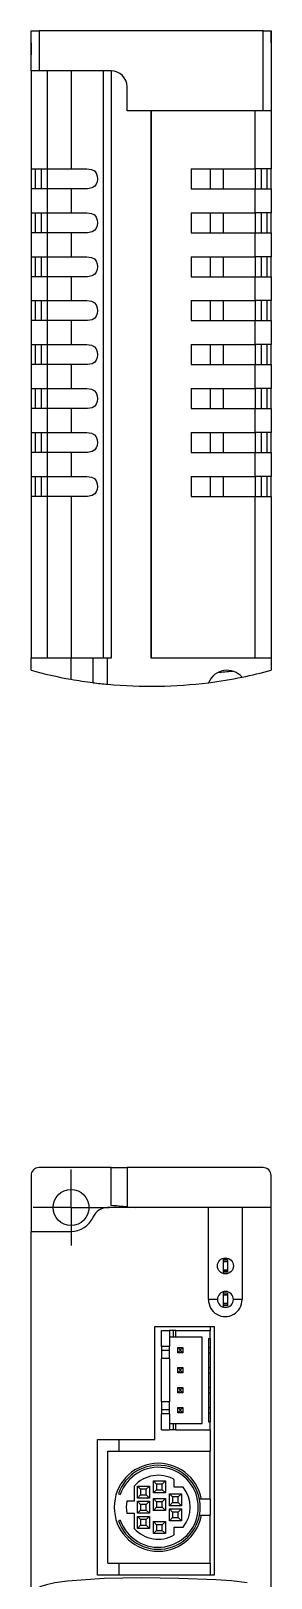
# Model space of a CAD drawing. Extents: x 123 to 708, y 84 to 535.
# Drawn here: x 481.1 to 511.1, y 341.5 to 535 of the extents above; entities that cross this region are included whole.
import ezdxf

# ---------------------------------------------------------------- set-up
doc = ezdxf.new("R2010")
doc.units = 0
doc.linetypes.add('CENTER', pattern=[10.16, 6.35, -1.27, 1.27, -1.27])
doc.layers.get('0').update_dxf_attribs({"linetype": 'CONTINUOUS'})
doc.layers.add('CENTER', color=1, linetype='CENTER')

msp = doc.modelspace()

# ---------------------------------------------------------------- linework, layer by layer
at = {"color": 7, "linetype": 'CONTINUOUS'}
for p, q in [((481.1, 530.04), (481.1, 535.04)), ((481.1, 535.04), (482.1, 535.04)), ((481.1, 533.54), (481.1, 535.04)), ((482.1, 535.04), (482.1, 530.04)), ((510.1, 535.04), (482.1, 535.04)), ((510.1, 525.04), (510.1, 535.04)), ((510.1, 535.04), (511.1, 535.04)), ((511.1, 535.04), (511.1, 525.04)), ((511.1, 533.54), (511.1, 535.04)), ((481.1, 533.54), (481.1, 532.04)), ((481.1, 530.04), (481.1, 517.79)), ((481.1, 530.04), (481.1, 528.04)), ((482.1, 530.04), (481.1, 530.04)), ((491.1, 530.04), (482.1, 530.04)), ((483.1, 530.04), (483.1, 517.79)), ((486.1, 530.04), (486.1, 517.79)), ((490.1, 530.04), (490.1, 456.54)), ((491.1, 530.04), (491.1, 456.54)), ((481.1, 528.04), (481.1, 527.04)), ((493.1, 525.04), (493.1, 528.04)), ((510.1, 525.04), (493.1, 525.04)), ((496.1, 525.04), (496.1, 456.54)), ((496.1, 456.54), (496.1, 525.04)), ((509.1, 517.79), (509.1, 525.04)), ((511.1, 525.04), (510.1, 525.04)), ((511.1, 525.04), (511.1, 517.79)), ((481.1, 517.79), (483.1, 517.79)), ((481.1, 517.79), (481.1, 515.29)), ((481.6, 517.79), (481.6, 515.29)), ((482.35, 517.79), (482.35, 515.29)), ((483.1, 517.79), (486.1, 517.79)), ((483.1, 517.79), (483.1, 515.29)), ((486.1, 517.79), (488.03, 517.79)), ((501.1, 517.79), (509.1, 517.79)), ((501.1, 517.79), (501.1, 515.29)), ((503.5, 517.79), (503.5, 515.29)), ((505.1, 517.79), (505.1, 515.29)), ((511.1, 517.79), (509.1, 517.79)), ((509.1, 517.79), (509.1, 515.29)), ((509.85, 517.79), (509.85, 515.29)), ((510.6, 515.29), (510.6, 517.79)), ((511.1, 515.29), (511.1, 517.79)), ((483.1, 515.29), (481.1, 515.29)), ((481.1, 515.29), (481.1, 512.29)), ((483.1, 515.29), (483.1, 512.29)), ((486.1, 515.29), (483.1, 515.29)), ((486.1, 515.29), (486.1, 512.29)), ((488.03, 515.29), (486.1, 515.29)), ((501.1, 515.29), (509.1, 515.29)), ((509.1, 512.29), (509.1, 515.29)), ((509.1, 515.29), (511.1, 515.29)), ((511.1, 515.29), (511.1, 512.29)), ((481.1, 512.29), (483.1, 512.29)), ((481.1, 512.29), (481.1, 509.79)), ((481.6, 512.29), (481.6, 509.79)), ((482.35, 512.29), (482.35, 509.79)), ((483.1, 512.29), (486.1, 512.29)), ((483.1, 512.29), (483.1, 509.79)), ((486.1, 512.29), (488.03, 512.29)), ((501.1, 512.29), (509.1, 512.29)), ((501.1, 512.29), (501.1, 509.79)), ((503.5, 512.29), (503.5, 509.79)), ((505.1, 512.29), (505.1, 509.79)), ((511.1, 512.29), (509.1, 512.29)), ((509.1, 512.29), (509.1, 509.79)), ((509.85, 512.29), (509.85, 509.79)), ((510.6, 509.79), (510.6, 512.29)), ((511.1, 509.79), (511.1, 512.29)), ((483.1, 509.79), (481.1, 509.79)), ((481.1, 509.79), (481.1, 506.79)), ((483.1, 509.79), (483.1, 506.79)), ((486.1, 509.79), (483.1, 509.79)), ((486.1, 509.79), (486.1, 506.79)), ((488.03, 509.79), (486.1, 509.79)), ((501.1, 509.79), (509.1, 509.79)), ((509.1, 506.79), (509.1, 509.79)), ((509.1, 509.79), (511.1, 509.79)), ((511.1, 509.79), (511.1, 506.79)), ((481.1, 506.79), (483.1, 506.79)), ((481.1, 506.79), (481.1, 504.29)), ((481.6, 506.79), (481.6, 504.29)), ((482.35, 506.79), (482.35, 504.29)), ((483.1, 506.79), (486.1, 506.79)), ((483.1, 506.79), (483.1, 504.29)), ((486.1, 506.79), (488.03, 506.79)), ((501.1, 506.79), (509.1, 506.79)), ((501.1, 506.79), (501.1, 504.29)), ((503.5, 506.79), (503.5, 504.29)), ((505.1, 506.79), (505.1, 504.29)), ((511.1, 506.79), (509.1, 506.79)), ((509.1, 506.79), (509.1, 504.29)), ((509.85, 506.79), (509.85, 504.29)), ((510.6, 504.29), (510.6, 506.79)), ((511.1, 504.29), (511.1, 506.79)), ((483.1, 504.29), (481.1, 504.29)), ((481.1, 504.29), (481.1, 501.29)), ((483.1, 504.29), (483.1, 501.29)), ((486.1, 504.29), (483.1, 504.29)), ((486.1, 504.29), (486.1, 501.29)), ((488.03, 504.29), (486.1, 504.29)), ((501.1, 504.29), (509.1, 504.29)), ((509.1, 501.29), (509.1, 504.29)), ((509.1, 504.29), (511.1, 504.29)), ((511.1, 504.29), (511.1, 501.29)), ((481.1, 501.29), (483.1, 501.29)), ((481.1, 501.29), (481.1, 498.79)), ((481.6, 501.29), (481.6, 498.79)), ((482.35, 501.29), (482.35, 498.79)), ((483.1, 501.29), (486.1, 501.29)), ((483.1, 501.29), (483.1, 498.79)), ((486.1, 501.29), (488.03, 501.29)), ((501.1, 501.29), (509.1, 501.29)), ((501.1, 501.29), (501.1, 498.79)), ((503.5, 501.29), (503.5, 498.79)), ((505.1, 501.29), (505.1, 498.79)), ((511.1, 501.29), (509.1, 501.29)), ((509.1, 501.29), (509.1, 498.79)), ((509.85, 501.29), (509.85, 498.79)), ((510.6, 498.79), (510.6, 501.29)), ((511.1, 498.79), (511.1, 501.29)), ((483.1, 498.79), (481.1, 498.79)), ((481.1, 498.79), (481.1, 495.79)), ((483.1, 498.79), (483.1, 495.79)), ((486.1, 498.79), (483.1, 498.79)), ((486.1, 498.79), (486.1, 495.79)), ((488.03, 498.79), (486.1, 498.79)), ((501.1, 498.79), (509.1, 498.79)), ((509.1, 495.79), (509.1, 498.79)), ((509.1, 498.79), (511.1, 498.79)), ((511.1, 498.79), (511.1, 495.79)), ((481.1, 495.79), (483.1, 495.79)), ((481.1, 495.79), (481.1, 493.29)), ((481.6, 495.79), (481.6, 493.29)), ((482.35, 495.79), (482.35, 493.29)), ((483.1, 495.79), (486.1, 495.79)), ((483.1, 495.79), (483.1, 493.29)), ((486.1, 495.79), (488.03, 495.79)), ((501.1, 495.79), (509.1, 495.79)), ((501.1, 495.79), (501.1, 493.29)), ((503.5, 495.79), (503.5, 493.29)), ((505.1, 495.79), (505.1, 493.29)), ((511.1, 495.79), (509.1, 495.79)), ((509.1, 495.79), (509.1, 493.29)), ((509.85, 495.79), (509.85, 493.29)), ((510.6, 493.29), (510.6, 495.79)), ((511.1, 493.29), (511.1, 495.79)), ((483.1, 493.29), (481.1, 493.29)), ((481.1, 493.29), (481.1, 490.29)), ((483.1, 493.29), (483.1, 490.29)), ((486.1, 493.29), (483.1, 493.29)), ((486.1, 493.29), (486.1, 490.29)), ((488.03, 493.29), (486.1, 493.29)), ((501.1, 493.29), (509.1, 493.29)), ((509.1, 490.29), (509.1, 493.29)), ((509.1, 493.29), (511.1, 493.29)), ((511.1, 493.29), (511.1, 490.29)), ((481.1, 490.29), (483.1, 490.29)), ((481.1, 490.29), (481.1, 487.79)), ((481.6, 490.29), (481.6, 487.79)), ((482.35, 490.29), (482.35, 487.79)), ((483.1, 490.29), (486.1, 490.29)), ((483.1, 490.29), (483.1, 487.79)), ((486.1, 490.29), (488.03, 490.29)), ((501.1, 490.29), (509.1, 490.29)), ((501.1, 490.29), (501.1, 487.79)), ((503.5, 490.29), (503.5, 487.79)), ((505.1, 490.29), (505.1, 487.79)), ((511.1, 490.29), (509.1, 490.29)), ((509.1, 490.29), (509.1, 487.79)), ((509.85, 490.29), (509.85, 487.79)), ((510.6, 487.79), (510.6, 490.29)), ((511.1, 487.79), (511.1, 490.29)), ((483.1, 487.79), (481.1, 487.79)), ((481.1, 487.79), (481.1, 484.79)), ((483.1, 487.79), (483.1, 484.79)), ((486.1, 487.79), (483.1, 487.79)), ((486.1, 487.79), (486.1, 484.79)), ((488.03, 487.79), (486.1, 487.79)), ((501.1, 487.79), (509.1, 487.79)), ((509.1, 484.79), (509.1, 487.79)), ((509.1, 487.79), (511.1, 487.79)), ((511.1, 487.79), (511.1, 484.79)), ((481.1, 484.79), (483.1, 484.79)), ((481.1, 484.79), (481.1, 482.29)), ((481.6, 484.79), (481.6, 482.29)), ((482.35, 484.79), (482.35, 482.29)), ((483.1, 484.79), (486.1, 484.79)), ((483.1, 484.79), (483.1, 482.29)), ((486.1, 484.79), (488.03, 484.79)), ((501.1, 484.79), (509.1, 484.79)), ((501.1, 484.79), (501.1, 482.29)), ((503.5, 484.79), (503.5, 482.29)), ((505.1, 484.79), (505.1, 482.29)), ((511.1, 484.79), (509.1, 484.79)), ((509.1, 484.79), (509.1, 482.29)), ((509.85, 484.79), (509.85, 482.29)), ((510.6, 482.29), (510.6, 484.79)), ((511.1, 482.29), (511.1, 484.79)), ((483.1, 482.29), (481.1, 482.29)), ((481.1, 482.29), (481.1, 479.29)), ((483.1, 482.29), (483.1, 479.29)), ((486.1, 482.29), (483.1, 482.29)), ((486.1, 482.29), (486.1, 479.29)), ((488.03, 482.29), (486.1, 482.29)), ((501.1, 482.29), (509.1, 482.29)), ((509.1, 479.29), (509.1, 482.29)), ((509.1, 482.29), (511.1, 482.29)), ((511.1, 482.29), (511.1, 479.29)), ((481.1, 479.29), (483.1, 479.29)), ((481.1, 479.29), (481.1, 476.79)), ((481.6, 479.29), (481.6, 476.79)), ((482.35, 479.29), (482.35, 476.79)), ((483.1, 479.29), (486.1, 479.29)), ((483.1, 479.29), (483.1, 476.79)), ((486.1, 479.29), (488.03, 479.29)), ((501.1, 479.29), (509.1, 479.29)), ((501.1, 479.29), (501.1, 476.79)), ((503.5, 479.29), (503.5, 476.79)), ((505.1, 479.29), (505.1, 476.79)), ((511.1, 479.29), (509.1, 479.29)), ((509.1, 479.29), (509.1, 476.79)), ((509.85, 479.29), (509.85, 476.79)), ((510.6, 476.79), (510.6, 479.29)), ((511.1, 476.79), (511.1, 479.29)), ((483.1, 476.79), (481.1, 476.79)), ((481.1, 476.79), (481.1, 456.54)), ((483.1, 476.79), (483.1, 456.54)), ((486.1, 476.79), (483.1, 476.79)), ((486.1, 476.79), (486.1, 456.54)), ((488.03, 476.79), (486.1, 476.79)), ((501.1, 476.79), (509.1, 476.79)), ((509.1, 456.54), (509.1, 476.79)), ((509.1, 476.79), (511.1, 476.79)), ((511.1, 476.79), (511.1, 456.54)), ((481.1, 455.04), (481.1, 456.54)), ((486.1, 456.54), (481.1, 456.54)), ((486.1, 453.92), (486.1, 456.54)), ((488.85, 456.54), (486.1, 456.54)), ((488.85, 453.5), (488.85, 456.54)), ((490.68, 456.54), (488.85, 456.54)), ((490.68, 453.29), (490.68, 456.54)), ((491.1, 456.54), (490.68, 456.54)), ((511.1, 456.54), (496.1, 456.54)), ((509.1, 456.54), (496.1, 456.54)), ((511.1, 456.54), (511.1, 455.04)), ((481.1, 391.82), (481.1, 384.82)), ((491.1, 392.82), (482.1, 392.82)), ((491.1, 388.08), (491.1, 392.82)), ((491.1, 392.82), (493.1, 392.82)), ((493.1, 392.82), (493.1, 387.91)), ((510.1, 392.82), (493.1, 392.82)), ((511.1, 387.82), (511.1, 391.82)), ((503.28, 387.82), (490.68, 387.82)), ((493.1, 387.91), (494.1, 387.82)), ((503.28, 376.32), (503.28, 387.82)), ((507.48, 387.82), (503.28, 387.82)), ((507.48, 387.82), (507.48, 376.32)), ((511.1, 387.82), (507.48, 387.82)), ((511.1, 235.82), (511.1, 387.82)), ((481.1, 339.32), (481.1, 384.82)), ((481.1, 384.82), (486.1, 384.82)), ((505.1, 381.46), (505.1, 379.58)), ((505.65, 381.32), (505.1, 381.32)), ((505.65, 381.12), (505.1, 381.12)), ((505.65, 381.04), (505.1, 381.04)), ((505.65, 380), (505.1, 380)), ((505.65, 379.92), (505.1, 379.92)), ((505.65, 379.72), (505.1, 379.72)), ((505.65, 381.32), (505.65, 381.12)), ((505.65, 381.12), (505.65, 381.04)), ((505.65, 381.04), (505.65, 380)), ((505.65, 380), (505.65, 379.92)), ((505.65, 379.92), (505.65, 379.72)), ((504.4, 376.32), (503.28, 376.32)), ((505.1, 377.26), (505.1, 375.38)), ((505.65, 377.12), (505.1, 377.12)), ((505.65, 376.92), (505.1, 376.92)), ((505.65, 376.84), (505.1, 376.84)), ((505.65, 375.8), (505.1, 375.8)), ((505.65, 375.72), (505.1, 375.72)), ((505.65, 377.12), (505.65, 376.92)), ((505.65, 376.92), (505.65, 376.84)), ((505.65, 376.84), (505.65, 375.8)), ((505.65, 375.8), (505.65, 375.72)), ((505.65, 375.72), (505.65, 375.52)), ((507.48, 376.32), (506.4, 376.32)), ((505.65, 375.52), (505.1, 375.52)), ((496.58, 358.82), (496.58, 372.92)), ((496.58, 372.92), (504, 372.92)), ((497.4, 370.42), (497.4, 372.42)), ((497.4, 372.42), (498.4, 372.42)), ((498.4, 372.42), (498.4, 370.42)), ((498.9, 372.42), (498.4, 372.42)), ((498.9, 371.62), (498.9, 372.42)), ((499.2, 372.42), (498.9, 372.42)), ((499.2, 372.42), (503.5, 372.42)), ((499.2, 371.62), (499.2, 372.42)), ((503.5, 372.92), (503.5, 372.42)), ((503.5, 371.42), (503.5, 372.42)), ((504, 372.92), (504, 341.82)), ((498.4, 370.42), (497.4, 370.42)), ((497.4, 370.42), (497.4, 369.92)), ((498.4, 369.92), (497.4, 369.92)), ((497.4, 369.92), (497.4, 368.92)), ((498.9, 371.62), (498.4, 371.62)), ((498.4, 369.92), (498.4, 370.42)), ((498.4, 368.92), (498.4, 369.92)), ((499.2, 371.62), (498.9, 371.62)), ((502.5, 371.62), (499.2, 371.62)), ((499.43, 370.29), (500.07, 370.29)), ((499.43, 370.29), (499.68, 370.04)), ((499.43, 369.65), (499.43, 370.29)), ((499.68, 369.9), (499.43, 369.65)), ((499.82, 370.04), (499.68, 370.04)), ((499.68, 370.04), (499.68, 369.9)), ((499.68, 369.9), (499.82, 369.9)), ((500.07, 370.29), (499.82, 370.04)), ((499.82, 369.9), (499.82, 370.04)), ((499.82, 369.9), (500.07, 369.65)), ((500.07, 370.29), (500.07, 369.65)), ((502.5, 360.82), (502.5, 371.62)), ((503.3, 371.42), (503.5, 371.42)), ((503.3, 371.42), (503.3, 361.02)), ((503.3, 370.29), (503.5, 370.29)), ((503.5, 371.42), (503.5, 361.02)), ((497.4, 363.52), (497.4, 368.92)), ((498.4, 368.92), (497.4, 368.92)), ((498.4, 368.92), (498.4, 363.52)), ((500.07, 369.65), (499.43, 369.65)), ((499.43, 367.15), (499.43, 367.79)), ((499.43, 367.79), (499.68, 367.54)), ((499.43, 367.79), (500.07, 367.79)), ((500.07, 367.79), (499.82, 367.54)), ((500.07, 367.79), (500.07, 367.15)), ((503.3, 369.65), (503.5, 369.65)), ((503.3, 367.79), (503.5, 367.79)), ((499.68, 367.4), (499.43, 367.15)), ((500.07, 367.15), (499.43, 367.15)), ((499.68, 367.54), (499.68, 367.4)), ((499.82, 367.54), (499.68, 367.54)), ((499.68, 367.4), (499.82, 367.4)), ((499.82, 367.4), (499.82, 367.54)), ((499.82, 367.4), (500.07, 367.15)), ((503.3, 367.15), (503.5, 367.15)), ((499.43, 364.65), (499.43, 365.29)), ((499.43, 365.29), (499.68, 365.04)), ((499.43, 365.29), (500.07, 365.29)), ((499.68, 364.9), (499.43, 364.65)), ((500.07, 364.65), (499.43, 364.65)), ((499.68, 365.04), (499.68, 364.9)), ((499.82, 365.04), (499.68, 365.04)), ((499.68, 364.9), (499.82, 364.9)), ((500.07, 365.29), (499.82, 365.04)), ((499.82, 364.9), (499.82, 365.04)), ((499.82, 364.9), (500.07, 364.65)), ((500.07, 365.29), (500.07, 364.65)), ((503.3, 365.29), (503.5, 365.29)), ((503.3, 364.65), (503.5, 364.65)), ((498.4, 363.52), (497.4, 363.52)), ((497.4, 363.52), (497.4, 362.52)), ((498.4, 362.52), (497.4, 362.52)), ((497.4, 362.52), (497.4, 362.02)), ((497.4, 360.02), (497.4, 362.02)), ((498.4, 362.02), (497.4, 362.02)), ((498.4, 362.52), (498.4, 363.52)), ((498.4, 362.02), (498.4, 362.52)), ((498.4, 362.02), (498.4, 360.02)), ((499.43, 362.15), (499.43, 362.79)), ((499.68, 362.54), (499.43, 362.79)), ((499.43, 362.79), (500.07, 362.79)), ((499.68, 362.4), (499.43, 362.15)), ((500.07, 362.15), (499.43, 362.15)), ((499.82, 362.54), (499.68, 362.54)), ((499.68, 362.54), (499.68, 362.4)), ((499.68, 362.4), (499.82, 362.4)), ((500.07, 362.79), (499.82, 362.54)), ((499.82, 362.4), (499.82, 362.54)), ((500.07, 362.15), (499.82, 362.4)), ((500.07, 362.79), (500.07, 362.15)), ((503.3, 362.79), (503.5, 362.79)), ((503.3, 362.15), (503.5, 362.15)), ((498.4, 360.82), (498.9, 360.82)), ((498.9, 360.02), (498.9, 360.82)), ((498.9, 360.82), (499.2, 360.82)), ((499.2, 360.02), (499.2, 360.82)), ((499.2, 360.82), (502.5, 360.82)), ((503.3, 361.02), (503.5, 361.02)), ((503.5, 360.02), (503.5, 361.02)), ((489.4, 341.82), (489.4, 358.82)), ((489.4, 358.82), (496.58, 358.82)), ((492.1, 357.32), (492.1, 358.82)), ((497.4, 360.02), (498.4, 360.02)), ((498.9, 360.02), (498.4, 360.02)), ((499.2, 360.02), (498.9, 360.02)), ((499.2, 360.02), (503.5, 360.02)), ((503.5, 360.02), (503.5, 357.32)), ((490.7, 357.32), (503.5, 357.32)), ((490.7, 343.32), (490.7, 357.32)), ((503.5, 351.32), (503.5, 357.32)), ((494, 352.96), (494, 351.07)), ((494.4, 352.97), (495.9, 352.97)), ((494.4, 352.97), (494.8, 352.57)), ((494.4, 351.47), (494.4, 352.97)), ((495.5, 352.57), (494.8, 352.57)), ((494.8, 352.57), (494.8, 351.87)), ((495.9, 352.97), (495.5, 352.57)), ((495.5, 351.87), (495.5, 352.57)), ((495.9, 352.97), (495.9, 351.47)), ((496.4, 352.12), (496.4, 353.62)), ((496.4, 353.62), (496.8, 353.22)), ((496.4, 353.62), (497.9, 353.62)), ((496.8, 352.52), (496.4, 352.12)), ((496.8, 353.22), (496.8, 352.52)), ((497.5, 353.22), (496.8, 353.22)), ((496.8, 352.52), (497.5, 352.52)), ((497.9, 353.62), (497.5, 353.22)), ((497.5, 352.52), (497.5, 353.22)), ((497.5, 352.52), (497.9, 352.12)), ((497.9, 353.62), (497.9, 352.12)), ((499, 352.82), (499, 353.78)), ((500.12, 352.82), (499, 352.82)), ((492.02, 352), (492.26, 351.92)), ((494, 351.07), (493.07, 351.07)), ((494.8, 351.87), (494.4, 351.47)), ((495.9, 351.47), (494.4, 351.47)), ((494.4, 351.07), (495.9, 351.07)), ((494.4, 351.07), (494.8, 350.67)), ((494.4, 349.57), (494.4, 351.07)), ((494.8, 351.87), (495.5, 351.87)), ((495.5, 350.67), (494.8, 350.67)), ((494.8, 350.67), (494.8, 349.97)), ((495.5, 351.87), (495.9, 351.47)), ((495.9, 351.07), (495.5, 350.67)), ((495.5, 349.97), (495.5, 350.67)), ((495.9, 351.07), (495.9, 349.57)), ((497.9, 352.12), (496.4, 352.12)), ((496.4, 349.92), (496.4, 351.42)), ((496.4, 351.42), (496.8, 351.02)), ((496.4, 351.42), (497.9, 351.42)), ((496.8, 351.02), (496.8, 350.32)), ((497.5, 351.02), (496.8, 351.02)), ((497.9, 351.42), (497.5, 351.02)), ((497.5, 350.32), (497.5, 351.02)), ((497.9, 351.42), (497.9, 349.92)), ((498.4, 352.02), (498.8, 351.62)), ((498.4, 352.02), (499.9, 352.02)), ((498.4, 350.52), (498.4, 352.02)), ((498.4, 350.52), (498.8, 350.92)), ((499.9, 350.52), (498.4, 350.52)), ((499.5, 351.62), (498.8, 351.62)), ((498.8, 351.62), (498.8, 350.92)), ((498.8, 350.92), (499.5, 350.92)), ((499.5, 351.62), (499.9, 352.02)), ((499.5, 350.92), (499.5, 351.62)), ((499.5, 350.92), (499.9, 350.52)), ((499.9, 352.02), (499.9, 350.52)), ((502.4, 351.32), (502.15, 351.32)), ((503.5, 351.32), (502.4, 351.32)), ((503.5, 351.32), (503.5, 349.32)), ((492.26, 348.72), (492.02, 348.64)), ((493.07, 349.57), (494, 349.57)), ((494, 349.57), (494, 347.67)), ((494.8, 349.97), (494.4, 349.57)), ((495.9, 349.57), (494.4, 349.57)), ((494.4, 347.67), (494.4, 349.17)), ((494.4, 349.17), (494.8, 348.77)), ((494.4, 349.17), (495.9, 349.17)), ((494.8, 349.97), (495.5, 349.97)), ((494.8, 348.77), (494.8, 348.07)), ((495.5, 348.77), (494.8, 348.77)), ((495.5, 349.97), (495.9, 349.57)), ((495.5, 348.77), (495.9, 349.17)), ((495.5, 348.07), (495.5, 348.77)), ((495.9, 349.17), (495.9, 347.67)), ((496.8, 350.32), (496.4, 349.92)), ((497.9, 349.92), (496.4, 349.92)), ((496.4, 348.52), (496.8, 348.12)), ((496.4, 348.52), (497.9, 348.52)), ((496.4, 347.02), (496.4, 348.52)), ((496.8, 350.32), (497.5, 350.32)), ((497.5, 350.32), (497.9, 349.92)), ((497.5, 348.12), (497.9, 348.52)), ((497.9, 348.52), (497.9, 347.02)), ((498.4, 350.12), (498.8, 349.72)), ((498.4, 350.12), (499.9, 350.12)), ((498.4, 348.62), (498.4, 350.12)), ((498.4, 348.62), (498.8, 349.02)), ((499.9, 348.62), (498.4, 348.62)), ((499.5, 349.72), (498.8, 349.72)), ((498.8, 349.72), (498.8, 349.02)), ((498.8, 349.02), (499.5, 349.02)), ((499.5, 349.72), (499.9, 350.12)), ((499.5, 349.02), (499.5, 349.72)), ((499.5, 349.02), (499.9, 348.62)), ((499.9, 350.12), (499.9, 348.62)), ((502.15, 349.32), (502.4, 349.32)), ((502.4, 349.32), (503.5, 349.32)), ((503.5, 343.32), (503.5, 349.32)), ((494.4, 347.67), (494.8, 348.07)), ((495.9, 347.67), (494.4, 347.67)), ((494.8, 348.07), (495.5, 348.07)), ((495.5, 348.07), (495.9, 347.67)), ((496.4, 347.02), (496.8, 347.42)), ((497.9, 347.02), (496.4, 347.02)), ((497.5, 348.12), (496.8, 348.12)), ((496.8, 348.12), (496.8, 347.42)), ((496.8, 347.42), (497.5, 347.42)), ((497.5, 347.42), (497.5, 348.12)), ((497.5, 347.42), (497.9, 347.02)), ((499, 346.86), (499, 347.82)), ((499, 347.82), (500.12, 347.82)), ((490.7, 343.32), (503.5, 343.32)), ((492.1, 341.82), (492.1, 343.32)), ((503.5, 343.32), (503.5, 341.82)), ((504, 341.82), (489.4, 341.82))]:
    msp.add_line(p, q, dxfattribs=at)
at = {"color": 7, "linetype": 'CONTINUOUS', "flags": 128}
for points in [[(488.03, 517.79), (488.09, 517.79), (488.66, 517.71), (489.03, 517.52), (489.24, 517.25), (489.37, 516.88), (489.4, 516.51), (489.36, 516.17), (489.26, 515.86), (489.09, 515.61), (488.76, 515.4), (488.17, 515.29), (488.03, 515.29)], [(488.03, 512.29), (488.09, 512.29), (488.66, 512.21), (489.03, 512.02), (489.24, 511.75), (489.37, 511.38), (489.4, 511.01), (489.36, 510.67), (489.26, 510.36), (489.09, 510.11), (488.76, 509.9), (488.17, 509.79), (488.03, 509.79)], [(488.03, 506.79), (488.09, 506.79), (488.66, 506.71), (489.03, 506.52), (489.24, 506.25), (489.37, 505.88), (489.4, 505.51), (489.36, 505.17), (489.26, 504.86), (489.09, 504.61), (488.76, 504.4), (488.17, 504.29), (488.03, 504.29)], [(488.03, 501.29), (488.09, 501.29), (488.66, 501.21), (489.03, 501.02), (489.24, 500.75), (489.37, 500.38), (489.4, 500.01), (489.36, 499.67), (489.26, 499.36), (489.09, 499.11), (488.76, 498.9), (488.17, 498.79), (488.03, 498.79)], [(488.03, 495.79), (488.09, 495.79), (488.66, 495.71), (489.03, 495.52), (489.24, 495.25), (489.37, 494.88), (489.4, 494.51), (489.36, 494.17), (489.26, 493.86), (489.09, 493.61), (488.76, 493.4), (488.17, 493.29), (488.03, 493.29)], [(488.03, 490.29), (488.09, 490.29), (488.66, 490.21), (489.03, 490.02), (489.24, 489.75), (489.37, 489.38), (489.4, 489.01), (489.36, 488.67), (489.26, 488.36), (489.09, 488.11), (488.76, 487.9), (488.17, 487.79), (488.03, 487.79)], [(488.03, 484.79), (488.09, 484.79), (488.66, 484.71), (489.03, 484.52), (489.24, 484.25), (489.37, 483.88), (489.4, 483.51), (489.36, 483.17), (489.26, 482.86), (489.09, 482.61), (488.76, 482.4), (488.17, 482.29), (488.03, 482.29)], [(488.03, 479.29), (488.09, 479.29), (488.66, 479.21), (489.03, 479.02), (489.24, 478.75), (489.37, 478.38), (489.4, 478.01), (489.36, 477.67), (489.26, 477.36), (489.09, 477.11), (488.76, 476.9), (488.17, 476.79), (488.03, 476.79)], [(493.1, 387.91), (493.07, 387.91), (492.98, 387.92), (492.83, 387.93), (492.63, 387.95), (492.38, 387.97), (492.1, 387.99), (491.78, 388.02), (491.44, 388.05), (491.1, 388.08)], [(508.1, 340.86), (506.16, 341.11), (504.19, 341.23), (499.57, 341.41), (494.89, 341.48), (490.23, 341.39), (485.64, 341.07), (484.09, 340.86), (483.03, 340.63), (482.31, 340.4), (481.6, 340.04), (481.35, 339.83), (481.15, 339.57), (481.1, 339.38), (481.1, 339.32)]]:
    msp.add_lwpolyline(points, dxfattribs=at)
at = {"color": 7, "linetype": 'CONTINUOUS'}
for centre, radius in [((486.1, 387.82), 2.25), ((505.4, 380.52), 1)]:
    msp.add_circle(centre, radius, dxfattribs=at)
for centre, radius, start, end in [((491.1, 528.04), 2, 0, 90), ((496.1, 510.29), 57.25, 254.8107, 259.9404), ((505.6, 452.54), 2.5, 41.0947, 157.5885), ((496.1, 510.29), 57.25, 281.4696, 285.1893), ((496.09, 510.26), 57.22, 259.9398, 262.725), ((496.1, 510.28), 57.25, 262.7239, 264.57), ((496.1, 510.29), 57.25, 264.5701, 277.2136), ((496.1, 510.28), 57.24, 277.2134, 281.4698), ((531.12, 161.45), 294.5, 94.8406, 95.2057), ((482.1, 391.82), 1, 90, 180), ((510.1, 391.82), 1, 0, 90), ((490.68, 385.82), 2, 90.0007, 156.4213), ((486.1, 387.82), 3, 270.0001, 336.4218), ((505.38, 376.28), 2.1, 179.0363, 0.9637), ((505.4, 376.32), 1, 0, 180), ((505.4, 376.32), 1, 180, 0), ((497, 350.32), 5.5, 10.4757, 349.5243), ((497, 350.32), 5.25, 198.6629, 161.3371), ((497, 350.32), 5, 198.6629, 161.3371), ((497, 350.32), 4, 60, 138.5904), ((497, 350.32), 4, 321.3178, 38.6822), ((497, 350.32), 4, 169.1931, 190.8069), ((497, 350.32), 4, 221.4096, 300)]:
    msp.add_arc(centre, radius, start, end, dxfattribs=at)
at = {"layer": 'CENTER', "color": 1, "linetype": 'CENTER'}
for p, q in [((486.1, 390.32), (486.1, 392.57)), ((486.1, 387.82), (486.1, 390.32)), ((483.6, 387.82), (481.35, 387.82)), ((486.1, 387.82), (483.6, 387.82)), ((486.1, 387.82), (486.1, 385.32)), ((486.1, 387.82), (488.6, 387.82)), ((488.6, 387.82), (490.85, 387.82)), ((486.1, 385.32), (486.1, 383.07))]:
    msp.add_line(p, q, dxfattribs=at)

doc.saveas('drawing.dxf')
